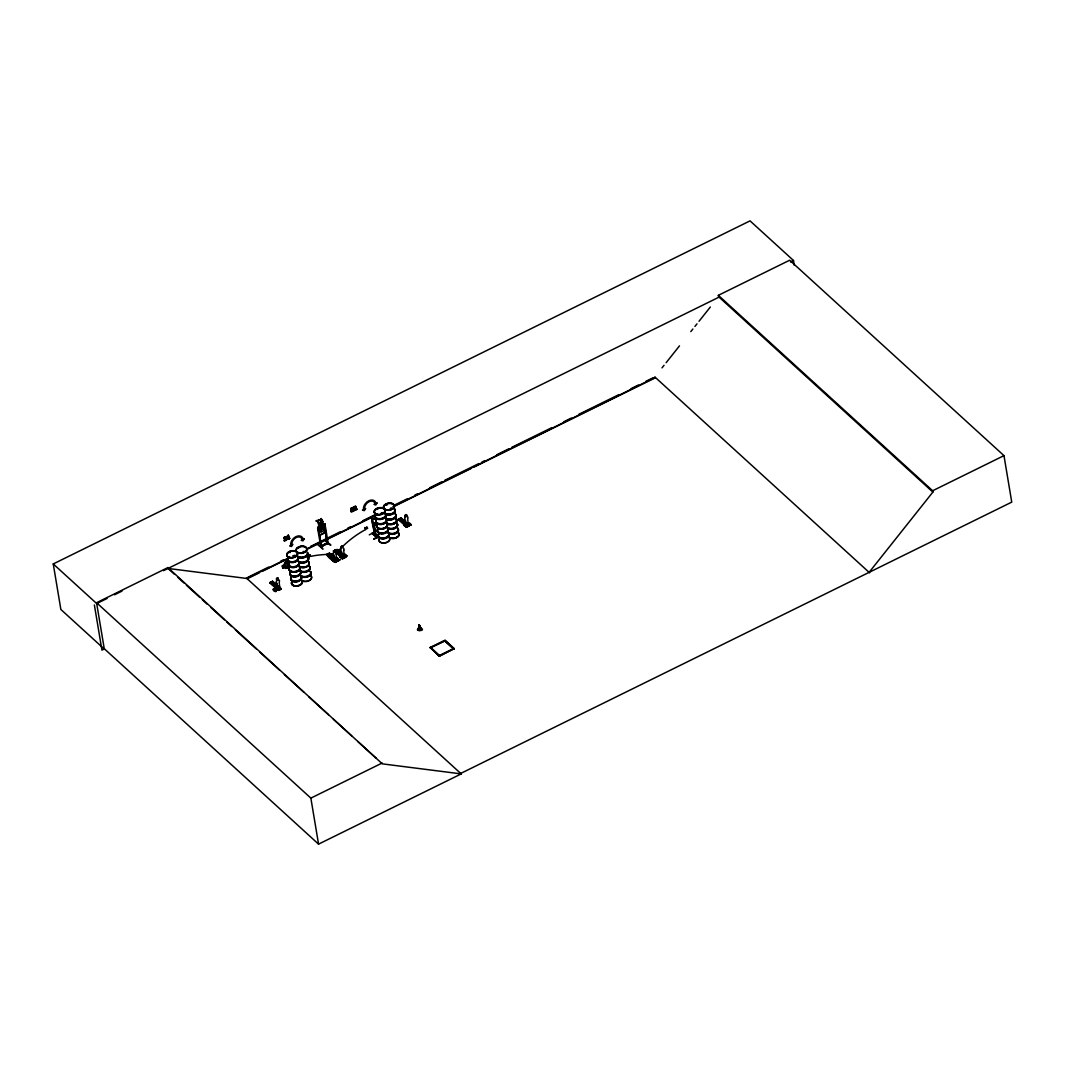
<?xml version="1.0" encoding="UTF-8"?>
<svg xmlns="http://www.w3.org/2000/svg" width="1065" height="1065" viewBox="0 0 1065 1065"><rect width="100%" height="100%" fill="white"/><g stroke="black" fill="none" stroke-linecap="round" stroke-linejoin="round"><path stroke-width="1.5" d="M418.944 630.32L419.224 624.995L421.447 629.442L419.69 630.453L418.465 629.974L418.944 625.155L418.465 629.974M352.888 509.882C348.841 512.465 354.485 512.505 353.194 509.243M277.313 587.281L276.807 588.186L277.206 587.095M337.485 558.579L337.126 560.936M284.688 538.264L286.325 537.106M338.137 558.646L338.084 559.671M418.372 629.482L418.998 625.075M288.322 535.109L289.121 538.597L288.575 535.349L287.191 536.214L288.202 536.427L288.615 538.85L287.949 536.201L287.244 536.547M287.909 535.309L287.497 536.787M321.989 521.917L319.553 523.115L320.072 525.444L318.981 526.789L319.673 530.969L321.191 532.167L323.467 531.049L324.386 528.653L323.693 524.473L322.349 524.326C324.399 518.269 318.515 518.083 321.111 519.84L321.524 522.263L320.858 519.614L320.152 519.96M320.818 518.735L320.405 520.199M279.443 588.333L278.777 587.827L279.469 588.226M336.181 559.697L336.527 560.376M344.035 556.476L343.942 556.21M407.269 524.765L408.068 525.085L408.388 523.048L409.399 524.299L408.388 523.048M410.997 525.045L410.105 523.9L410.997 525.045L409.652 524.539C406.79 524.419 407.509 525.311 408.241 524.579M373.456 525.032L373.016 526.177L377.063 524.1M275.116 584.445L274.703 585.311L274.091 584.645M290.093 552.575L289.574 552.083L290.292 552.202M289.946 552.043L289.613 552.402M293.834 556.822L294.938 556.689L293.834 556.236M298.719 547.969L299.025 547.543M304.018 551.364L302.819 552.016L303.911 552.402M304.35 552.003C303.592 550.698 304.55 552.495 303.818 552.176M339.668 552.655L338.776 552.895M376.824 509.336L377.582 508.977L377.077 509.469M377.529 509.256L377.702 509.083M381.403 513.649L381.816 512.891L382.308 513.543M381.656 512.904L381.163 513.676L382.654 513.184M382.348 513.45L381.669 513.57M382.668 513.463L381.656 513.956M386.129 504.837L387.008 504.81M386.795 504.837L386.156 504.757M390.283 508.95L391.095 508.325L390.376 508.671M390.682 509.083L391.201 508.298L391.867 509.03M279.389 588.519L279.15 587.787M343.769 556.622L343.369 555.983L344.221 555.997L343.769 557.767L343.715 556.01M407.842 524.885L407.709 526.283L407.256 524.606M407.735 524.819L408.015 522.689L410.571 523.674L409.839 523.674M321.537 527.534L319.234 526.563L321.177 528.373L320.033 531.821L321.79 528.613L324.253 529.758L322.189 527.894L323.307 524.552L321.563 527.348M319.553 523.115L319.979 525.404L317.676 527.401L319.846 535.176L325.531 532.46L324.985 523.794L322.296 524.273M278.817 587.774L279.283 588.519M334.304 561.149L335.528 559.831M343.063 556.05L341.479 557.541L340.441 556.276M406.071 525.79C407.855 523.541 401.199 525.697 404.9 524.233C408.8 523.248 404.953 526.416 406.604 527.215L403.648 525.258M320.751 546.758L327.94 542.524M324.253 525.351L325.078 525.165L324.253 525.351L327.221 543.603L328.193 543.39L327.394 543.083M341.066 547.064L341.559 546.239M372.524 519.84L375.186 535.509L373.336 522.995L374.055 523.767M373.629 523.381L375.865 535.176L374.015 523.581M405.006 515.58L405.712 514.621M337.525 559.125L337.059 560.563M317.982 545.014C323.853 548.342 325.464 552.695 318.289 544.468M372.151 533.405L376.784 537.559M372.457 532.899L377.063 537.426L372.51 532.846M377.063 537.093L372.497 533.152M372.018 520.106L376.052 518.029M278.844 587.787L279.203 589.557M336.647 560.123L335.808 559.897L336.567 560.03M419.37 628.23C412.115 631.412 427.784 631.399 420.449 627.778M337.818 559.87L337.618 560.376C343.889 557.834 333.252 563.425 339.828 559.684M276.594 578.348L276.434 578.801M299.105 566.008L299.145 565.941A5.511 3.408 -9.5 0 1 295.404 571.506A5.511 3.408 -9.5 0 1 289.201 567.965M373.469 523.115L375.106 535.495M344.581 554.386L346.777 555.81A1.451 0.892 -9.5 0 1 346.844 556.316L344.874 557.394L346.777 555.943A1.451 0.892 -9.5 0 0 346.711 555.424L345.166 555.118M276.647 589.171L275.076 590.316L274.038 589.052L275.076 590.316M275.303 584.805L274.224 585.124M293.993 556.542L294.965 556.037M295.125 556.662L293.767 556.183M334.916 560.736L334.503 559.618L332.107 560.057L334.849 559.258L335.036 561.162M381.35 513.09L381.124 513.769M390.642 508.844L391.68 509.057M391.667 508.657L391.068 508.258M272.267 581.65L280.255 589.411L281.054 589.012L278.218 590.409L269.898 582.835L272.733 581.423M270.377 582.595L279.07 589.997M272.36 581.61L281.054 589.012M280.841 588.918L272.534 581.41L280.814 589.158L278.91 590.09L270.537 582.315M335.901 561.894L335.289 562.333C317.21 550.924 334.17 550.712 337.272 561.348L329.072 553.481L337.778 561.095M335.102 550.525L343.636 558.206L336.513 551.697M336.833 549.86L344.767 557.634M336.593 549.873L344.967 557.434M336.926 549.82L334.596 550.605L335.435 551.377L337.911 550.152L335.462 551.537M338.058 558.38L337.685 560.749L336.713 559.365L337.712 561.109L329.072 553.481M334.463 551.044L342.837 558.606L345.632 557.208M343.649 558.193L336.007 551.896L338.484 550.672L336.034 552.043M409.572 525.737L406.724 527.148L398.563 519.281L401.252 518.136L409.253 525.897L409.226 524.845L408.188 524.18L408.467 525.91M398.949 519.294L407.043 526.603L398.536 519.121L401.012 517.896L406.005 522.489M400.546 518.296L409.2 525.924M407.203 526.909L399.042 519.041M408.707 526.15L409.359 525.724L408.374 524.073M285.473 568.324L289.041 567.365L285.393 568.404L284.515 563.185L287.909 560.722L285.34 562.067M285.3 562.014L284.515 563.185M353.939 507.765C353.447 506.674 356.416 505.569 356.149 507.393C350.864 513.13 363.045 506.807 353.993 510.042C357.134 506.288 351.929 507.18 355.603 506.248M354.326 510.774C355.271 509.629 356.376 505.036 353.687 507.539M354.499 509.882L355.83 506.541M419.038 625.288L421.354 628.949M337.392 558.766C334.583 559.87 335.755 557.78 337.911 558.486M662.004 367.878L664.054 365.295M666.118 362.699L679.483 345.872M690.799 331.628L692.862 329.032M694.913 326.449L696.976 323.853M699.026 321.271L710.342 307.026M869.107 572.358L932.873 492.083L932.647 490.752L718.343 295.338L789.671 260.219L1003.976 455.634L1011.75 502.121L460.706 773.443L461.212 773.896L382.322 763.858L167.884 567.592L96.556 602.71L104.317 649.104L60.865 609.473L53.25 563.944L750.04 220.868L793.492 260.486L794.304 265.371M320.658 546.771L321.524 546.119M341.692 557.421C347.589 555.158 334.21 554.186 342.145 558.885L342.597 558.246L339.642 556.276M372.803 523.794L373.828 523.394L373.575 522.529L372.75 522.928L374.707 535.176L375.466 534.803M293.9 556.476L293.807 556.928M402.623 521.504L403.502 521.251M269.938 582.835L270.75 582.409M272.028 581.663L280.241 589.424M278.537 589.877L278.87 589.983M327.101 554.546L335.315 562.32L339.895 560.057M336.087 561.934L327.088 554.466L329.564 553.254M342.823 558.632L334.623 550.765L337.312 549.62L345.26 557.408L345.273 556.329C343.596 555.943 345.965 553.627 343.542 554.719M406.883 526.962L398.563 519.281M407.562 526.749L406.937 525.977M327.235 542.831L320.512 546.185M328.087 542.724L327.181 542.897L327.86 542.564M341.492 546.185L342.384 546.039M405.432 514.701L406.484 514.648L406.937 516.618A1.957 1.385 -47.6 0 1 407.682 518.841L408.321 524.859M275.436 590.143L275.848 589.065L274.104 589.438M341.838 557.368L342.038 555.837L339.708 556.662M104.437 648.878L101.934 650.116L94.372 604.96M107.099 598.437L96.702 603.562L53.25 563.944M114.527 594.789L121.956 591.128M163.571 570.64L719.075 297.122M790.51 261.95L793.492 260.486M318.435 524.18C319.46 519.8 311.619 521.357 319.74 520.093C316.824 519.574 318.994 525.418 318.701 523.687M316.332 521.411L319.673 519.667M284.754 538.451C284.661 536.534 288.602 536.321 284.528 537A1.478 1.052 -47.6 0 0 284.009 537.665C284.355 539.143 288.801 539.502 284.275 540.794L286.272 539.01L284.129 538.797M320.552 522.382L320.871 522.982L321.257 522.023M321.231 518.522L321.763 521.783L322.788 522.036L320.285 524.126L321.63 522.649M284.169 540.195L286.126 540.048L286.525 538.184M288.868 538.371C292.05 537.599 285.819 540.701 288.362 538.61M319.607 523.168L322.722 521.677M287.71 539.329L289.813 538.251M318.368 526.283L324.905 523.874L328.206 543.336L320.818 547.011L321.444 546.438M350.851 511.253L352.808 511.107L353.38 509.443M354.073 510.548L356.682 509.177M327.141 543.123L320.858 546.957L317.65 528.599L318.475 528.413L321.524 546.625L318.315 528.267M318.475 528.413L317.65 528.599M325.411 532.367L319.806 535.269L318.675 533.419M247.892 577.297L268.766 567.019M280.681 561.149L283.663 559.684M310.501 546.465L340.307 531.794M347.762 528.12L350.744 526.656M362.659 520.785L374.587 514.914M393.957 505.369L407.376 498.766M414.831 495.092L417.813 493.628M429.741 487.757L441.656 481.886M444.637 480.422L478.917 463.541M481.899 462.077L484.881 460.599M496.809 454.728L508.737 448.858M511.719 447.393L551.963 427.584M563.878 421.713L571.333 418.039M578.788 414.365L619.031 394.556M630.959 388.685L638.401 385.011M645.856 381.35L653.311 377.676M288.642 557.94L246.907 578.481L168.03 568.444L167.884 567.592M306.52 549.127L375.093 515.367M392.972 506.567L655.308 377.396M247.293 578.708L259.234 572.824M262.23 571.359L287.603 558.859M307.013 549.3L375.679 515.5M393.584 506.674L471.209 468.454M474.191 466.989L654.815 378.048M325.823 541.166L330.842 545.16L325.863 541.047M376.904 523.953L372.856 526.03L371.685 519.201L375.945 517.417M375.892 517.883L371.831 519.88M287.803 562.067L282.332 565.835L282.757 568.111L289.667 565.848M289.134 562.626L285.713 564.317L286.072 566.407L289.48 564.73M282.771 567.951L285.207 566.753M372.71 523.7L373.362 523.008M374.96 523.181C376.225 525.524 373.895 521.677 373.376 524.1M375.093 523.301L373.256 524.206L372.683 523.514M376.797 523.341L372.963 525.604M376.957 523.487L372.896 525.418M278.537 590.263L270.057 582.555L272.507 581.171M376.651 531.062L369.275 534.843M336.846 552.655L339.322 551.444L336.846 552.655A85.054 70.21 -40.2 0 1 341.04 548.102M374.774 535.016L375.532 534.763M378.581 537.066L373.868 539.05L378.301 536.534M373.908 539.023L378.408 536.813L373.762 532.58M276.261 591.394L275.289 590.196L275.742 591.661C270.017 590.556 275.915 586.163 276.74 589.384M273.306 589.438L276.647 589.038M409.905 524.047L408.015 522.689M277.672 587.654L277.033 588.386L279.376 589.517L277.739 588.026M340.507 556.662L342.384 556.383L341.479 557.541M404.38 524.872L406.324 524.978M279.882 589.264L279.869 587.347L280.814 589.158M275.01 589.943L275.915 588.785L274.291 588.958M279.656 587.787L279.296 587.96M335.941 560.07L336.7 559.697L336.234 561.468L335.941 560.07L336.766 559.764M407.429 524.805L409.333 523.913M278.977 588.226L279.736 587.853M334.596 560.975C332.733 562.027 335.408 559.391 334.556 561.282L337.033 560.057M343.542 556.436L344.301 556.063M344.594 556.01L346.245 556.343L344.528 557.075M410.491 525.298L409.599 524.153L406.204 525.844M275.356 590.569L276.66 588.825M280.574 588.932L280.707 588.12M344.474 556.702L346.125 556.076L345.739 555.344L344.235 555.664L345.193 557.062M408.188 524.18L409.226 524.845M279.31 589.145L278.657 589.864M279.815 588.892L280.508 588.546M273.239 589.065L276.194 591.022M280.761 588.772L278.91 590.09M332.107 560.057L335.129 562.4L332.174 560.443M403.582 524.872L406.604 527.215M407.642 526.216L408.388 525.844M430.167 647.493L445.024 640.185L454.236 648.585L439.446 656.266L430.167 647.493L439.446 656.266M430.233 647.866L445.09 640.558L454.302 648.958M430.899 647.906L439.605 655.84L430.846 647.52L444.93 640.997L453.637 648.931L444.93 640.997M439.539 655.454L453.57 648.545M439.379 655.894L454.236 648.585M932.647 490.752L1003.976 455.634M96.556 602.71L310.86 798.124L382.189 763.006M104.263 648.718L318.555 844.132L461.305 773.856L460.799 773.39M340.693 556.17L343.05 556.263M336.007 558.073L338.124 558.752M336.074 558.446L337.605 559.192M372.404 518.855L372.657 519.094M343.556 554.279L345.326 554.239L345.233 555.491M403.515 521.823L402.73 521.85M321.244 546.478L321.257 545.812M277.14 577.842L277.819 577.829M405.259 524.513L406.391 524.446M386.049 521.996A5.471 3.381 -9.5 0 0 393.478 523.354L393.651 523.288M386.062 522.276A5.511 3.408 -9.5 0 0 393.544 523.647L393.77 523.661M339.069 552.748L339.895 553.041M331.894 557.075L331.055 556.782M289.094 569.056A5.511 3.408 -9.5 0 0 296.802 571.293L297.029 571.293M334.064 559.631L335.515 560.044M350.944 511.852C355.603 510.494 350.851 510.295 350.678 508.724A1.478 1.052 -47.6 0 1 351.197 508.058C355.151 507.1 351.144 507.805 351.423 509.523M284.275 540.794L286.445 540.288L286.711 538.384M353.181 507.619L351.463 508.298A1.478 1.052 -47.6 0 0 350.931 508.964L350.957 509.989M286.512 536.56L284.781 537.239A1.478 1.052 -47.6 0 0 284.262 537.905L284.155 538.584M373.389 532.447L377.942 536.64M353.181 509.403L351.17 509.283M286.498 538.344L284.501 538.224M331.867 556.409L331.175 557.101M344.421 554.772L344.567 556.356L342.251 557.328M274.81 584.365L274.144 585.178M420.129 628.47L420.875 628.59M334.596 549.66L335.462 551.803A1.957 1.385 -47.6 0 1 336.141 553.973L336.846 560.057M284.621 538.331L286.778 538.424M353.034 510.002L350.811 509.855M353.447 509.483C349.586 509.483 353.127 508.631 352.928 507.393M365.721 529.491L364.936 527.548L365.721 529.491A85.054 70.21 -40.2 0 0 343.249 545.906M343.17 558.433L343.103 558.087M337.871 560.829L329.538 553.094M334.849 560.163L332.906 560.057M310.381 556.25L309.982 554.559L309.875 555.264M932.873 492.083L718.569 296.669L718.343 295.338M654.802 376.943L869.612 572.824M406.937 516.618L406.604 514.914M405.286 517.43L404.953 515.726L405.286 517.43A1.957 1.385 -47.6 0 0 405.339 519.986L406.67 525.671M404.447 525.245L405.419 526.137M373.575 522.529L372.75 522.928M377.995 536.64L373.389 532.82M342.65 546.398L342.93 548.049A1.957 1.385 -47.6 0 1 343.676 550.259L343.729 550.325M341 547.011L341.279 548.861A1.957 1.385 -47.6 0 0 341.332 551.417L342.717 557.155M337.072 549.38L345.446 557.208L337.072 549.647M325.757 540.78L330.363 544.987M335.129 550.112L335.395 551.75A1.957 1.385 -47.6 0 1 336.207 554.026L336.207 554.026M341.759 557.794L342.664 558.619M333.465 550.712L333.811 552.629A1.957 1.385 -47.6 0 0 333.864 555.185L335.195 560.869M333.811 555.118L333.864 555.185A1.957 1.385 -47.6 0 1 333.744 552.562L333.478 550.924M327.062 554.319L335.568 561.801M282.332 565.835L282.824 568.004M278.364 579.839L278.431 579.893A1.957 1.385 -47.6 0 1 279.176 582.116L279.802 588.133M276.714 580.651L276.78 580.705A1.957 1.385 -47.6 0 0 276.833 583.261L278.151 588.945M276.833 583.261L278.098 588.892M279.669 587.454L280.521 588.213M270.031 582.395L278.764 590.156M246.401 578.029L461.212 773.896M168.03 568.444L174.154 574.022M177.828 577.376L183.939 582.968M186.388 585.191L199.861 597.478M202.31 599.715L207.209 604.174M210.883 607.529L224.356 619.817M226.805 622.04L231.704 626.513M235.378 629.868L256.199 648.851M259.873 652.193L279.456 670.058M284.355 674.531L303.951 692.396M308.85 696.856L328.446 714.721M333.345 719.195L351.716 735.942M357.84 741.533L376.198 758.28M366.919 528.187C368.889 530.024 366.094 524.805 366.666 527.681M419.437 625.142L421.447 629.442M371.925 519.454L374.707 535.176M419.384 625.222L421.128 629.934M278.032 578.015L278.431 579.893M419.224 624.995L419.823 627.312M419.277 625.288L420.489 630.307M341.332 551.417L342.664 557.101M344.261 555.384L344.528 557.394M336.899 559.271L336.993 561.095M327.448 543.03L327.581 543.709M324.412 525.498L327.381 543.749M318.422 520.745L318.954 523.927M287.603 560.882L288.748 567.605M279.869 587.347L280.002 588.146L277.685 589.105M276.434 579.001L276.78 580.705M310.86 798.124L318.555 844.132M343.676 550.259L344.368 556.343M419.157 625.301L419.69 630.453M310.541 556.409A93.827 28.609 12.8 0 1 331.162 554.279M385.943 518.828A5.498 3.395 -9.5 0 1 381.483 524.526A5.498 3.395 -9.5 0 1 376.504 519.986M376.384 519.68A5.578 3.448 -9.5 0 0 381.43 524.273A5.578 3.448 -9.5 0 0 385.956 518.509A5.578 3.448 -9.5 0 0 392.812 519.188A5.578 3.448 -9.5 0 0 395.834 514.701M385.743 522.436A5.511 3.408 -9.5 0 1 386.302 527.002A5.511 3.408 -9.5 0 1 379.02 528.506A5.511 3.408 -9.5 0 1 377.196 524.193M385.716 522.276A5.511 3.408 -9.5 0 1 383.56 528.28A5.511 3.408 -9.5 0 1 376.664 524.912M385.117 513.476A5.578 3.448 -9.5 0 1 380.591 519.254A5.578 3.448 -9.5 0 1 375.546 514.648M385.783 517.989A5.485 3.395 -9.5 0 1 381.337 523.674A5.485 3.395 -9.5 0 1 376.371 519.148M375.665 514.954A5.485 3.395 -9.5 0 0 380.631 519.494A5.485 3.395 -9.5 0 0 385.091 513.809A5.485 3.395 -9.5 0 0 392.612 514.129A5.485 3.395 -9.5 0 0 394.37 509.243M385.916 518.256A5.578 3.448 -9.5 0 1 381.39 524.02A5.578 3.448 -9.5 0 1 376.344 519.414M385.064 513.223A5.578 3.448 -9.5 0 1 380.551 518.988A5.578 3.448 -9.5 0 1 375.506 514.395M375.519 514.115A5.498 3.395 -9.5 0 0 380.498 518.655A5.498 3.395 -9.5 0 0 384.958 512.957A5.498 3.395 -9.5 0 0 391.853 513.57A5.498 3.395 -9.5 0 0 394.822 509.15M378.395 535.202A5.498 3.395 -9.5 0 0 384.585 538.73A5.498 3.395 -9.5 0 0 388.339 533.152A5.498 3.395 -9.5 0 0 395.861 533.485A5.498 3.395 -9.5 0 0 397.618 528.586M388.352 532.833A5.578 3.448 -9.5 0 1 383.826 538.597A5.578 3.448 -9.5 0 1 378.781 534.004M379.593 538.517A5.511 3.408 -9.5 0 0 384.585 543.07A5.511 3.408 -9.5 0 0 389.045 537.359A5.511 3.408 -9.5 0 0 395.94 537.985A5.511 3.408 -9.5 0 0 398.922 533.552M379.566 538.357A5.511 3.408 -9.5 0 0 384.558 542.897A5.511 3.408 -9.5 0 0 389.018 537.199A5.511 3.408 -9.5 0 0 397.125 537.213A5.511 3.408 -9.5 0 0 397.405 532.021M387.287 524.26A5.471 3.381 -9.5 0 1 381.55 529.225A5.471 3.381 -9.5 0 1 377.303 524.646M387.274 524.007A5.511 3.408 -9.5 0 1 381.51 529.012A5.511 3.408 -9.5 0 1 377.236 524.406M385.783 522.649A5.511 3.408 -9.5 0 1 386.688 523.248A5.511 3.408 -9.5 0 0 394.21 523.594A5.511 3.408 -9.5 0 0 395.967 518.682M387.514 527.814A5.578 3.448 -9.5 0 1 383.706 533.459A5.578 3.448 -9.5 0 1 377.436 529.877M378.767 533.472A5.485 3.395 -9.5 0 0 383.733 537.998A5.485 3.395 -9.5 0 0 388.179 532.314A5.485 3.395 -9.5 0 0 395.088 532.913A5.485 3.395 -9.5 0 0 398.057 528.506M377.569 530.17A5.485 3.395 -9.5 0 0 383.746 533.698A5.485 3.395 -9.5 0 0 387.487 528.134A5.485 3.395 -9.5 0 0 395.009 528.453A5.485 3.395 -9.5 0 0 396.766 523.567M388.312 532.58A5.578 3.448 -9.5 0 1 383.786 538.344A5.578 3.448 -9.5 0 1 378.741 533.738M387.46 527.548A5.578 3.448 -9.5 0 1 383.666 533.206A5.578 3.448 -9.5 0 1 377.396 529.625M377.409 529.332A5.498 3.395 -9.5 0 0 383.6 532.859A5.498 3.395 -9.5 0 0 387.354 527.295A5.498 3.395 -9.5 0 0 394.875 527.614A5.498 3.395 -9.5 0 0 396.633 522.715M394.316 513.33A5.578 3.448 -9.5 0 1 395.235 513.942M395.927 518.469A5.511 3.408 -9.5 0 1 393.544 523.647M395.807 515.021A5.498 3.395 -9.5 0 1 393.464 519.161A5.498 3.395 -9.5 0 1 386.861 519.427M395.861 518.202A5.471 3.381 -9.5 0 1 393.478 523.354M395.9 518.296A5.511 3.408 -9.5 0 1 393.518 523.487A5.511 3.408 -9.5 0 1 386.036 522.116M394.396 508.91A5.578 3.448 -9.5 0 1 393.198 513.556A5.578 3.448 -9.5 0 1 385.916 514.142M394.17 512.824A5.485 3.395 -9.5 0 1 393.89 517.989A5.485 3.395 -9.5 0 1 385.823 517.976M395.781 514.448A5.578 3.448 -9.5 0 1 392.772 518.921A5.578 3.448 -9.5 0 1 385.796 518.309M394.276 513.077A5.578 3.448 -9.5 0 1 395.195 513.676M394.356 508.657A5.578 3.448 -9.5 0 1 392.572 513.623A5.578 3.448 -9.5 0 1 384.958 513.277M397.631 528.267A5.578 3.448 -9.5 0 1 395.847 533.232A5.578 3.448 -9.5 0 1 388.246 532.886M397.431 532.194A5.511 3.408 -9.5 0 1 398.337 532.793M397.352 531.914A5.471 3.381 -9.5 0 1 397.085 537.08A5.471 3.381 -9.5 0 1 389.031 537.053M395.98 518.935A5.471 3.381 -9.5 0 1 394.236 523.82A5.471 3.381 -9.5 0 1 386.755 523.474M396.792 523.235A5.578 3.448 -9.5 0 1 395.009 528.2A5.578 3.448 -9.5 0 1 387.394 527.867M397.591 528A5.578 3.448 -9.5 0 1 395.807 532.979A5.578 3.448 -9.5 0 1 388.193 532.633M396.752 522.982A5.578 3.448 -9.5 0 1 394.969 527.947A5.578 3.448 -9.5 0 1 387.354 527.601M308.344 558.087A5.498 3.395 -9.5 0 1 305.375 562.506A5.498 3.395 -9.5 0 1 298.493 561.881A5.498 3.395 -9.5 0 1 294.02 567.578A5.498 3.395 -9.5 0 1 289.041 563.052M306.853 556.729A5.498 3.395 -9.5 0 1 307.758 557.328M306.866 556.396A5.578 3.448 -9.5 0 1 306.574 561.641A5.578 3.448 -9.5 0 1 298.386 561.628M308.504 561.748A5.511 3.408 -9.5 0 1 306.121 566.926A5.511 3.408 -9.5 0 1 298.639 565.555M308.451 561.361A5.511 3.408 -9.5 0 1 306.054 566.553A5.511 3.408 -9.5 0 1 298.573 565.182M307.532 552.735A5.578 3.448 -9.5 0 1 304.51 557.221A5.578 3.448 -9.5 0 1 297.548 556.596M307.612 556.489A5.485 3.395 -9.5 0 1 305.229 561.654A5.485 3.395 -9.5 0 1 297.774 560.283M307.492 553.054A5.485 3.395 -9.5 0 1 304.523 557.474A5.485 3.395 -9.5 0 1 297.668 556.849A5.485 3.395 -9.5 0 1 293.181 562.546A5.485 3.395 -9.5 0 1 288.216 558.02M306.813 556.13A5.578 3.448 -9.5 0 1 307.066 561.015A5.578 3.448 -9.5 0 1 299.252 561.974M307.479 552.482A5.578 3.448 -9.5 0 1 304.47 556.968A5.578 3.448 -9.5 0 1 297.494 556.343A5.578 3.448 -9.5 0 1 293.088 562.054A5.578 3.448 -9.5 0 1 288.043 557.461M307.359 552.216A5.498 3.395 -9.5 0 1 304.39 556.636A5.498 3.395 -9.5 0 1 297.508 556.023A5.498 3.395 -9.5 0 1 293.035 561.721A5.498 3.395 -9.5 0 1 288.056 557.181M310.155 571.652A5.498 3.395 -9.5 0 1 308.397 576.551A5.498 3.395 -9.5 0 1 300.889 576.205A5.498 3.395 -9.5 0 1 296.416 581.916A5.498 3.395 -9.5 0 1 291.437 577.376M310.168 571.333A5.578 3.448 -9.5 0 1 308.384 576.298A5.578 3.448 -9.5 0 1 300.783 575.952A5.578 3.448 -9.5 0 1 296.363 581.663A5.578 3.448 -9.5 0 1 291.317 577.07M310.874 575.859A5.511 3.408 -9.5 0 1 308.477 581.037A5.511 3.408 -9.5 0 1 301.009 579.666M310.794 575.579A5.471 3.381 -9.5 0 1 308.411 580.731A5.471 3.381 -9.5 0 1 300.982 579.36M308.517 562.001A5.471 3.381 -9.5 0 1 306.773 566.873A5.471 3.381 -9.5 0 1 299.292 566.54M309.329 566.3A5.578 3.448 -9.5 0 1 307.545 571.266A5.578 3.448 -9.5 0 1 299.944 570.92M310.594 571.572A5.485 3.395 -9.5 0 1 307.625 575.979A5.485 3.395 -9.5 0 1 300.756 575.366A5.485 3.395 -9.5 0 1 296.27 581.064A5.485 3.395 -9.5 0 1 291.304 576.538M309.303 566.633A5.485 3.395 -9.5 0 1 308.131 571.199A5.485 3.395 -9.5 0 1 300.956 571.785M310.727 571.838A5.578 3.448 -9.5 0 1 308.344 576.032A5.578 3.448 -9.5 0 1 301.648 576.298M309.289 566.048A5.578 3.448 -9.5 0 1 307.505 571.013A5.578 3.448 -9.5 0 1 299.891 570.667M309.17 565.781A5.498 3.395 -9.5 0 1 307.412 570.68A5.498 3.395 -9.5 0 1 299.917 570.347A5.498 3.395 -9.5 0 1 295.431 576.045A5.498 3.395 -9.5 0 1 290.452 571.506M298.493 561.574A5.578 3.448 -9.5 0 1 293.967 567.339A5.578 3.448 -9.5 0 1 288.921 562.746M298.293 565.502A5.511 3.408 -9.5 0 1 296.802 571.293M297.654 556.542A5.578 3.448 -9.5 0 1 293.128 562.32A5.578 3.448 -9.5 0 1 288.083 557.714M294.22 555.344A5.578 3.448 -9.5 0 1 295.564 555.531M298.906 561.814A5.485 3.395 -9.5 0 1 293.873 566.74A5.485 3.395 -9.5 0 1 288.415 563.092M292.835 555.744A5.485 3.395 -9.5 0 1 295.577 555.877M298.453 561.308A5.578 3.448 -9.5 0 1 293.927 567.086A5.578 3.448 -9.5 0 1 288.881 562.48M302.18 581.184A5.511 3.408 -9.5 0 1 296.403 586.189A5.511 3.408 -9.5 0 1 292.13 581.583M302.141 581.011A5.511 3.408 -9.5 0 1 297.095 585.963A5.511 3.408 -9.5 0 1 291.597 582.302A5.471 3.381 -9.5 0 0 297.068 585.817A5.471 3.381 -9.5 0 0 302.101 580.904M301.555 580.265A5.511 3.408 -9.5 0 0 300.663 579.653A5.471 3.381 -9.5 0 1 301.515 580.145M298.32 565.715A5.511 3.408 -9.5 0 1 296.829 571.492A5.511 3.408 -9.5 0 1 289.134 569.269M300.05 570.867A5.578 3.448 -9.5 0 1 296.243 576.524A5.578 3.448 -9.5 0 1 289.973 572.943M300.61 571.958A5.485 3.395 -9.5 0 1 295.577 576.871A5.485 3.395 -9.5 0 1 290.106 573.236M300.849 575.632A5.578 3.448 -9.5 0 1 296.323 581.41A5.578 3.448 -9.5 0 1 291.278 576.804M300.011 570.614A5.578 3.448 -9.5 0 1 295.484 576.378A5.578 3.448 -9.5 0 1 290.439 571.785M308.171 555.491L309.249 557.341L308.238 555.398M322.522 524.965L323.174 529.252L320.898 530.37L320.192 526.19L322.469 525.072M304.204 538.797L302.926 540.86L301.209 540.274L302.247 539.755A6.177 4.367 -47.6 0 0 296.23 537.532A6.177 4.367 -47.6 0 0 291.823 544.894L292.862 544.375L291.477 546.491L289.667 545.959L290.692 545.44A7.402 5.232 -47.6 0 1 295.977 536.64A7.402 5.232 -47.6 0 1 303.179 539.303L304.204 538.797M377.01 502.946L375.732 505.01L374.001 504.424L375.053 503.918A6.177 4.367 -47.6 0 0 369.036 501.695A6.177 4.367 -47.6 0 0 364.629 509.043L365.668 508.538L364.283 510.654L362.473 510.108L363.498 509.603A7.402 5.232 -47.6 0 1 368.783 500.79A7.402 5.232 -47.6 0 1 375.972 503.452L377.01 502.946M283.756 565.688L283.17 567.432L283.756 565.688M273.346 581.943L270.896 583.327L273.346 581.943M330.39 553.867L327.94 555.238L330.39 553.867M401.864 518.668L399.415 520.053L401.864 518.668M273.918 582.462L271.469 583.833L273.918 582.462M330.949 554.372L328.499 555.757L330.949 554.372M402.424 519.188L399.974 520.559L402.424 519.188M274.757 583.234L272.307 584.605L274.757 583.234M331.787 555.145L329.338 556.529L331.787 555.145M403.262 519.96L400.813 521.331L403.262 519.96M275.502 583.913L273.053 585.297L275.502 583.913M332.546 555.837L330.083 557.208L332.546 555.837M340.068 552.123L337.618 553.507L340.068 552.123M404.008 520.639L401.558 522.023L404.008 520.639M276.354 584.685L273.905 586.056L276.354 584.685M333.385 556.609L330.935 557.98L333.385 556.609M340.92 552.895L338.457 554.279L340.92 552.895M404.86 521.411L402.41 522.795L404.86 521.411M287.337 560.936L287.337 560.936M288.349 567.006L288.349 567.006M377.037 514.328A5.511 3.408 -9.5 0 0 385.077 510.375A5.511 3.408 -9.5 0 0 376.744 508.418A5.511 3.408 -9.5 0 0 377.037 514.328M377.13 514.728A5.471 3.381 -9.5 0 0 385.117 510.787A5.471 3.381 -9.5 0 0 376.824 508.844A5.471 3.381 -9.5 0 0 377.13 514.728M377.063 514.502A5.511 3.408 -9.5 0 0 385.104 510.548A5.511 3.408 -9.5 0 0 376.77 508.591A5.511 3.408 -9.5 0 0 377.063 514.502M386.329 509.762A5.511 3.408 -9.5 0 0 394.356 505.808A5.511 3.408 -9.5 0 0 386.023 503.852A5.511 3.408 -9.5 0 0 386.329 509.762M386.409 510.148A5.471 3.381 -9.5 0 0 394.396 506.221A5.471 3.381 -9.5 0 0 386.116 504.278A5.471 3.381 -9.5 0 0 386.409 510.148M386.355 509.935A5.511 3.408 -9.5 0 0 394.383 505.968A5.511 3.408 -9.5 0 0 386.049 504.011A5.511 3.408 -9.5 0 0 386.355 509.935M298.866 552.828A5.511 3.408 -9.5 0 0 306.906 548.874A5.511 3.408 -9.5 0 0 298.559 546.917A5.511 3.408 -9.5 0 0 298.866 552.828M298.946 553.214A5.471 3.381 -9.5 0 0 306.933 549.287A5.471 3.381 -9.5 0 0 298.653 547.33A5.471 3.381 -9.5 0 0 298.946 553.214M298.892 552.988A5.511 3.408 -9.5 0 0 306.933 549.034A5.511 3.408 -9.5 0 0 298.586 547.077A5.511 3.408 -9.5 0 0 298.892 552.988M289.587 557.394A5.511 3.408 -9.5 0 0 297.614 553.441A5.511 3.408 -9.5 0 0 289.281 551.484A5.511 3.408 -9.5 0 0 289.587 557.394M289.667 557.78A5.471 3.381 -9.5 0 0 297.654 553.853A5.471 3.381 -9.5 0 0 289.374 551.91A5.471 3.381 -9.5 0 0 289.667 557.78M289.613 557.567A5.511 3.408 -9.5 0 0 297.641 553.6A5.511 3.408 -9.5 0 0 289.307 551.643A5.511 3.408 -9.5 0 0 289.613 557.567M296.203 571.958A5.471 3.381 -9.5 0 0 299.238 566.58A5.471 3.381 -9.5 0 1 296.19 571.945A5.471 3.381 -9.5 0 1 289.201 569.522A5.471 3.381 -9.5 0 0 296.19 571.945"/></g></svg>
